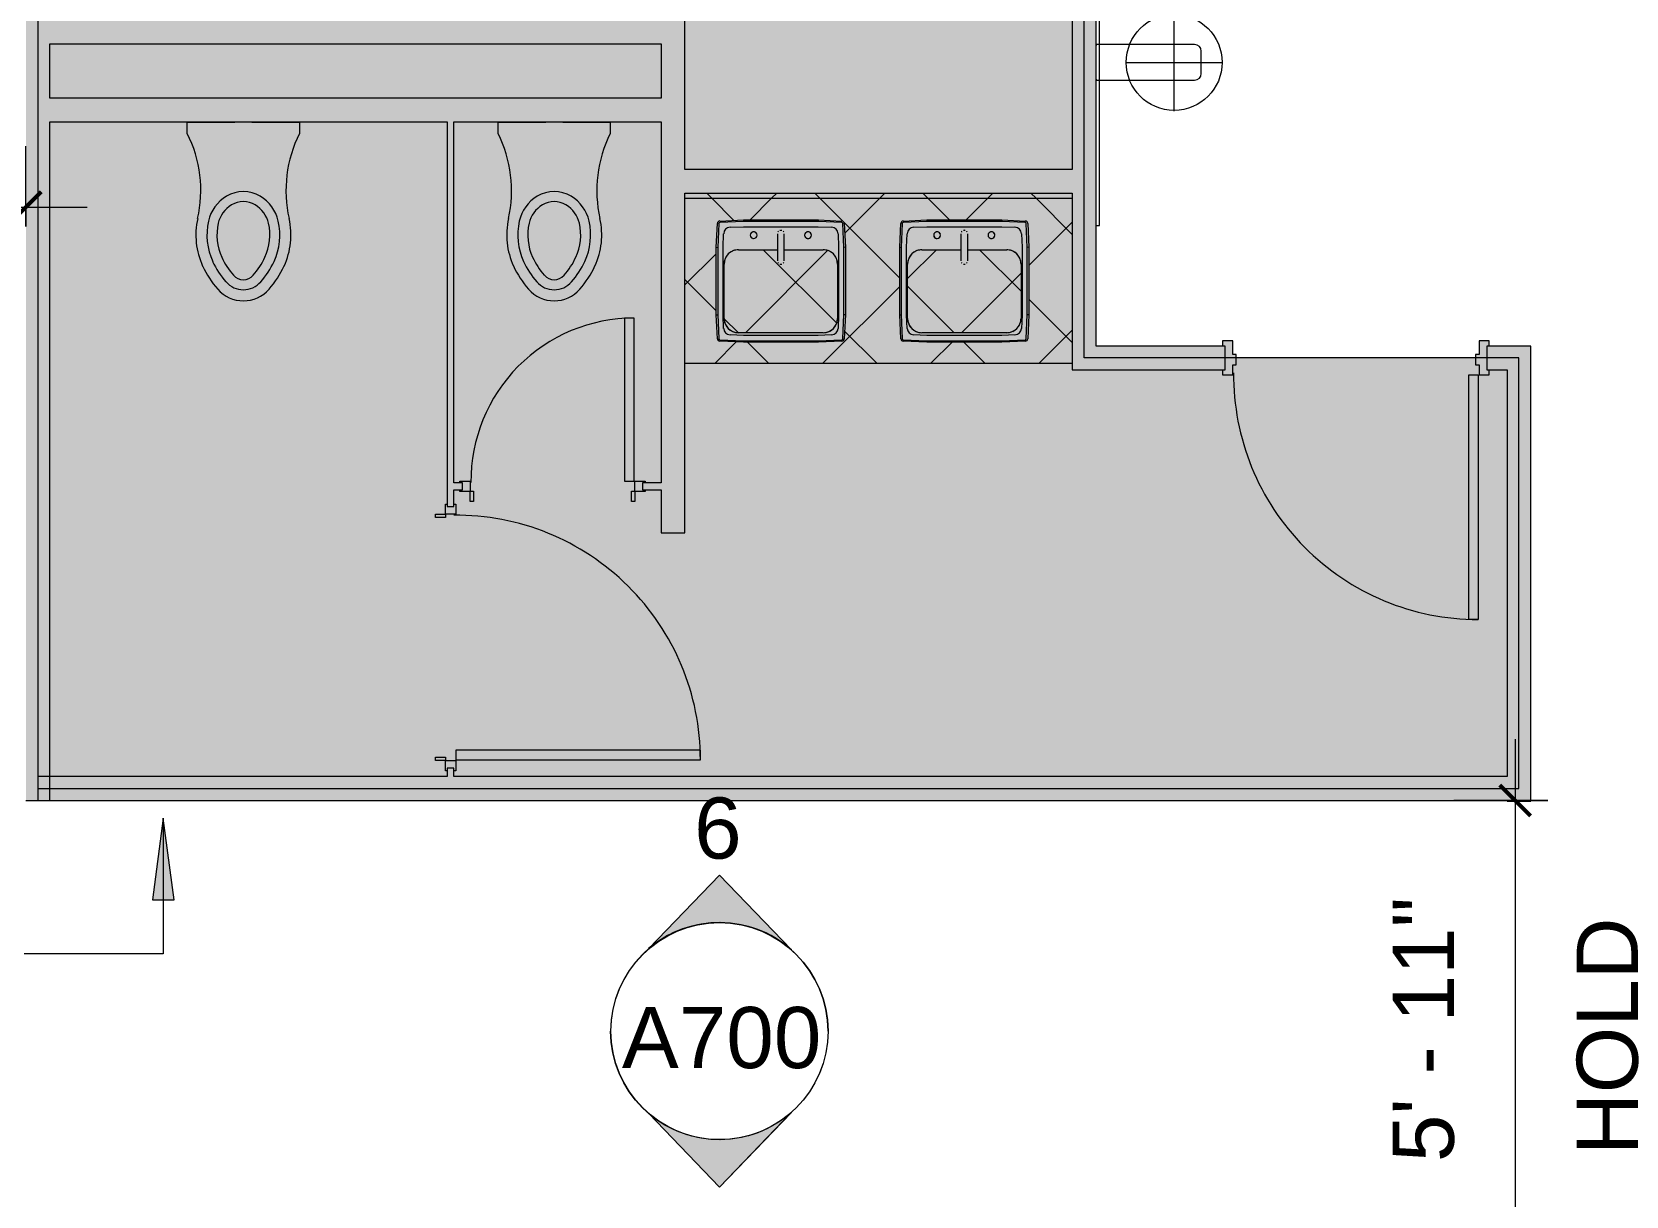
# Model space of a CAD drawing. Header units: inches. Extents: x 6664 to 8130, y 209 to 1287.
# Drawn here: x 7417.4 to 7652, y 865.2 to 1036.6 of the extents above; entities that cross this region are included whole.
import ezdxf

# ---------------------------------------------------------------- set-up
doc = ezdxf.new("R2010")
doc.units = ezdxf.units.IN
doc.header["$MEASUREMENT"] = 0
for name, color, linetype, lineweight in [('A-ANNO-DIMS', 211, 'Continuous', 9), ('A-ANNO-DIMS-96', 211, 'Continuous', 9), ('A-ANNO-NOTE', 131, 'Continuous', 9), ('A-DETL-GENF', 92, 'Continuous', 9), ('A-DETL-THIN', 151, 'Continuous', 9), ('A-DOOR', 31, 'Continuous', 13), ('A-WALL-PATT', 111, 'Continuous', 13), ('G-ANNO-SYMB', 111, 'Continuous', 9), ('I-WALL', 2, 'Continuous', 9), ('P-SANR-FIXT', 6, 'Continuous', 13), ('Q-CASE', 31, 'Continuous', 9)]:
    doc.layers.add(name, color=color, linetype=linetype, lineweight=lineweight)
doc.styles.add('Arial', font='arial.ttf', dxfattribs={"height": 9})
doc.styles.add('Swis721 Lt BT', font='swissl.ttf', dxfattribs={"height": 9})
doc.dimstyles.new('OTJ_-_3_32__Linear__1__Tolerance', dxfattribs={"dimscale": 12, "dimtxt": 9.497835, "dimasz": 0.375, "dimexe": 0.75, "dimexo": 0.5, "dimgap": 0.5, "dimtad": 1, "dimdec": 0, "dimzin": 3, "dimdsep": 46, "dimlunit": 4, "dimtxsty": 'Swis721 Lt BT', "dimblk1": 'OBLIQUE', "dimblk2": 'OBLIQUE', "dimsah": 1, "dimcen": 0.09, "dimdle": 0.75, "dimazin": 0, "dimtfac": 1, "dimtdec": 4, "dimtix": 1, "dimtmove": 0, "dimatfit": 3, "dimfxl": 1, "dimtvp": 1, "dimfrac": 2, "dimtolj": 1, "dimtzin": 0, "dimarcsym": 2})
pattern_1 = [(45, (-7560.751, -1012.86), (-7.954951, 7.954951), []), (135, (-7560.751, -1012.86), (-7.954951, -7.954951), [])]

# ---------------------------------------------------------------- blocks, each defined once
blk = doc.blocks.new('Door - Single - Solid Door-7736216-11th FLOOR CONSTRUCTION')
at = {"layer": 'A-DOOR'}
h = blk.add_hatch(color=250, dxfattribs=at)
h.paths.add_polyline_path([(-15.26, 2.59), (-15.63, 2.59), (-15.63, 1.84), (-15.26, 1.84), (-15.26, -1.66), (-15.63, -1.66), (-15.63, -2.41), (-14.13, -2.41), (-14.13, -0.41), (-13.63, -0.41), (-13.63, 1.09), (-14.13, 1.09), (-14.13, 2.59), (-14.61, 2.59)], flags=0)
h.paths.add_polyline_path([(23.62, 2.59), (22.12, 2.59), (22.12, 1.09), (21.62, 1.09), (21.62, -0.41), (22.12, -0.41), (22.12, -2.41), (23.62, -2.41), (23.62, -1.66), (23.24, -1.66), (23.24, 1.84), (23.62, 1.84), (23.62, 2.09)], flags=0)
at = {"layer": 'A-DOOR', "color": 8, "lineweight": 20}
for p, q in [((-14.01, 38.59), (-12.63, 38.59)), ((-14.01, 2.59), (-14.01, 38.59)), ((-12.63, 38.59), (-12.63, 2.59)), ((-15.63, 2.59), (-15.63, 1.84)), ((-14.13, 2.59), (-15.63, 2.59)), ((-14.13, 1.09), (-14.13, 2.59)), ((-12.63, 2.59), (-14.01, 2.59)), ((23.62, 2.59), (22.12, 2.59)), ((22.12, 2.59), (22.12, 1.09)), ((23.62, 1.84), (23.62, 2.59)), ((-13.63, 1.09), (-14.13, 1.09)), ((-13.63, -0.41), (-13.63, 1.09)), ((22.12, 1.09), (21.62, 1.09)), ((21.62, 1.09), (21.62, -0.41)), ((-15.63, -1.66), (-15.63, -2.41)), ((-14.13, -2.41), (-14.13, -0.41)), ((-14.13, -0.41), (-13.63, -0.41)), ((21.62, -0.41), (22.12, -0.41)), ((22.12, -0.41), (22.12, -2.41)), ((23.62, -2.41), (23.62, -1.66)), ((-15.63, -2.41), (-14.13, -2.41)), ((22.12, -2.41), (23.62, -2.41))]:
    blk.add_line(p, q, dxfattribs=at)
at = {"layer": 'A-DOOR', "lineweight": 9}
blk.add_arc((-14.01, 2.59), 36, 359.5, 90, dxfattribs=at)
blk = doc.blocks.new('P-Toilet-Wall-3D - Wall Mount-7751484-11th FLOOR CONSTRUCTION')
at = {"layer": 'P-SANR-FIXT', "lineweight": 9}
for p, q in [((7439.24, 1038.42), (7439.24, 1040.05)), ((7455.74, 1040.05), (7455.74, 1038.42)), ((7446.24, 1038.42), (7439.24, 1038.42)), ((7446.24, 1038.36), (7446.24, 1038.42)), ((7455.74, 1038.42), (7448.74, 1038.42)), ((7448.74, 1038.42), (7448.74, 1038.36))]:
    blk.add_line(p, q, dxfattribs=at)
for centre, radius, start, end in [((7454.3, 1053.68), 14.09, 138.704, 155.296), ((7447.49, 1059.67), 5.03, 41.296, 138.704), ((7447.49, 1059.67), 3.4, 41.296, 138.704), ((7440.68, 1053.68), 14.09, 24.704, 41.296), ((7454.3, 1053.68), 12.47, 138.704, 155.296), ((7454.3, 1053.68), 11, 138.704, 155.296), ((7447.49, 1059.67), 1.93, 41.296, 138.704), ((7440.68, 1053.68), 11, 24.704, 41.296), ((7440.68, 1053.68), 12.47, 24.704, 41.296), ((7451.42, 1055.01), 10.93, 155.296, 192.704), ((7451.42, 1055.01), 9.3, 155.296, 192.704), ((7451.42, 1055.01), 7.83, 155.296, 192.704), ((7443.55, 1055.01), 7.83, 347.296, 24.704), ((7443.55, 1055.01), 9.3, 347.296, 24.704), ((7443.55, 1055.01), 10.93, 347.296, 24.704), ((7422.39, 1048.46), 18.83, 333.4615, 12.704), ((7447.92, 1054.22), 5.71, 192.704, 239.296), ((7447.92, 1054.22), 4.24, 192.704, 239.296), ((7447.06, 1054.22), 4.24, 300.704, 347.296), ((7447.06, 1054.22), 5.71, 300.704, 347.296), ((7472.59, 1048.46), 18.83, 167.296, 206.5385), ((7447.49, 1053.49), 4.87, 239.296, 300.704), ((7447.49, 1053.49), 3.4, 239.296, 300.704)]:
    blk.add_arc(centre, radius, start, end, dxfattribs=at)
blk = doc.blocks.new('P-Drinking_Fountain-Wall_Mounted - HI-LO-7751322-11th FLOOR CONSTRUCTION')
at = {"layer": 'P-SANR-FIXT', "lineweight": 9}
for p, q in [((19.07, 1.44), (19.07, 15.56)), ((20.69, 12.5), (17.44, 12.5)), ((20.69, 12.5), (17.44, 12.5)), ((16.44, 11.5), (16.44, -2.85)), ((16.44, 11.5), (16.44, -3)), ((21.69, -2.85), (21.69, 11.5)), ((21.69, -3), (21.69, 11.5)), ((26.25, 8.5), (12, 8.5)), ((43.07, -2.5), (11.07, -2.5)), ((11.07, -2.5), (11.07, -3)), ((11.07, -2.5), (11.07, -3)), ((43.07, -2.5), (11.07, -2.5)), ((43.07, -3), (43.07, -2.5)), ((43.07, -3), (43.07, -2.5))]:
    blk.add_line(p, q, dxfattribs=at)
blk.add_circle((19.07, 8.5), 7.06, dxfattribs=at)
for centre, radius, start, end in [((17.44, 11.5), 1, 90, 180), ((17.44, 11.5), 1, 90, 180), ((20.69, 11.5), 1, 360, 90), ((20.69, 11.5), 1, 360, 90), ((16.59, -2.85), 0.15, 180, 270), ((21.54, -2.85), 0.15, 270, 0)]:
    blk.add_arc(centre, radius, start, end, dxfattribs=at)
blk = doc.blocks.new('P-Sink-Rectangular - PSR1918-3060176-11th FLOOR CONSTRUCTION')
at = {"layer": 'P-SANR-FIXT', "lineweight": 9}
for p, q in [((-9.5, 4.97), (-9.34, 8.49)), ((-9.13, 8.48), (-9.28, 4.96)), ((-8.99, 8.84), (-5.52, 9)), ((-5.51, 8.78), (-8.98, 8.63)), ((-7.47, 7.92), (-5.51, 8)), ((-5.52, 9), (5.52, 9)), ((-5.52, 9), (-5.51, 8.78)), ((5.51, 8.78), (-5.51, 8.78)), ((-5.51, 8), (5.51, 8)), ((5.52, 9), (5.51, 8.78)), ((8.98, 8.63), (5.51, 8.78)), ((5.51, 8), (7.47, 7.92)), ((5.52, 9), (8.99, 8.84)), ((9.28, 4.96), (9.13, 8.48)), ((9.34, 8.49), (9.5, 4.97)), ((-9.5, 4.97), (-9.28, 4.96)), ((-9.5, -4.97), (-9.5, 4.97)), ((-9.28, 4.96), (-9.28, -4.96)), ((-8.5, 5.01), (-8.42, 6.97)), ((-8.5, -5.01), (-8.5, 5.01)), ((8.42, 6.97), (8.5, 5.01)), ((8.5, 5.01), (8.5, -5.01)), ((9.5, 4.97), (9.28, 4.96)), ((9.28, -4.96), (9.28, 4.96)), ((9.5, 4.97), (9.5, -4.97)), ((-8.35, -5.5), (-8.35, 2.5)), ((-8.35, -5.5), (-8.35, 2.5)), ((-6.25, 4.6), (-0.49, 4.6)), ((-6.25, 4.6), (-0.49, 4.6)), ((0.48, 4.6), (6.25, 4.6)), ((0.48, 4.6), (6.25, 4.6)), ((8.35, 2.5), (8.35, -5.5)), ((8.35, 2.5), (8.35, -5.5)), ((-9.5, -4.97), (-9.28, -4.96)), ((-9.34, -8.49), (-9.5, -4.97)), ((-9.28, -4.96), (-9.13, -8.48)), ((-8.42, -6.97), (-8.5, -5.01)), ((8.5, -5.01), (8.42, -6.97)), ((9.13, -8.48), (9.28, -4.96)), ((9.5, -4.97), (9.28, -4.96)), ((9.5, -4.97), (9.34, -8.49)), ((-5.52, -9), (-8.99, -8.84)), ((-8.98, -8.63), (-5.51, -8.78)), ((-5.51, -8), (-7.47, -7.92)), ((6.25, -7.6), (-6.25, -7.6)), ((6.25, -7.6), (-6.25, -7.6)), ((-5.52, -9), (-5.51, -8.78)), ((5.52, -9), (-5.52, -9)), ((5.51, -8), (-5.51, -8)), ((-5.51, -8.78), (5.51, -8.78)), ((7.47, -7.92), (5.51, -8)), ((5.51, -8.78), (8.98, -8.63)), ((5.52, -9), (5.51, -8.78)), ((8.99, -8.84), (5.52, -9))]:
    blk.add_line(p, q, dxfattribs=at)
at = {"layer": 'P-SANR-FIXT', "lineweight": 9, "flags": 128}
for points in [[(-0.5, 6.97), (-0.5, 6.78), (-0.5, 6.26), (-0.5, 5.5), (-0.5, 4.65), (-0.5, 3.85), (-0.5, 3.26), (-0.5, 2.98), (-0.5, 2.97)], [(0.5, 2.97), (0.5, 3.15), (0.5, 3.67), (0.5, 4.43), (0.5, 5.29), (0.5, 6.09), (0.5, 6.68), (0.5, 6.95), (0.5, 6.97)]]:
    blk.add_lwpolyline(points, dxfattribs=at)
at = {"layer": 'P-SANR-FIXT', "lineweight": 9}
for centre, radius, start, end in [((-8.97, 8.47), 0.371, 92.5667, 177.4333), ((-8.97, 8.47), 0.156, 92.5667, 177.4333), ((-7.42, 6.92), 0.995, 92.5667, 177.4333), ((-4, 6.75), 0.5, 360, 180), ((-4, 6.75), 0.5, 135, 165), ((-4, 6.75), 0.5, 135, 165), ((-4, 6.75), 0.5, 60, 120), ((-4, 6.75), 0.5, 60, 120), ((-4, 6.75), 0.5, 75, 105), ((-4, 6.75), 0.5, 75, 105), ((-4, 6.75), 0.5, 0, 45), ((-4, 6.75), 0.5, 15, 45), ((-4, 6.75), 0.5, 0, 45), ((-4, 6.75), 0.5, 15, 45), ((0, 6.97), 0.5, 135, 150), ((0, 6.97), 0.5, 90, 105), ((0, 6.97), 0.5, 75, 90), ((0, 6.97), 0.5, 30, 45), ((4, 6.75), 0.5, 360, 180), ((4, 6.75), 0.5, 135, 180), ((4, 6.75), 0.5, 135, 180), ((4, 6.75), 0.5, 135, 150), ((4, 6.75), 0.5, 135, 150), ((4, 6.75), 0.5, 0, 120), ((4, 6.75), 0.5, 0, 120), ((4, 6.75), 0.5, 75, 105), ((4, 6.75), 0.5, 75, 105), ((4, 6.75), 0.5, 30, 60), ((4, 6.75), 0.5, 30, 60), ((7.42, 6.92), 0.995, 2.5667, 87.4333), ((8.97, 8.47), 0.156, 2.5667, 87.4333), ((8.97, 8.47), 0.371, 2.5667, 87.4333), ((-4, 6.75), 0.5, 180, 360), ((-4, 6.75), 0.5, 180, 270), ((-4, 6.75), 0.5, 180, 270), ((-4, 6.75), 0.5, 195, 240), ((-4, 6.75), 0.5, 195, 240), ((-4, 6.75), 0.5, 255, 270), ((-4, 6.75), 0.5, 255, 270), ((-4, 6.75), 0.5, 315, 360), ((-4, 6.75), 0.5, 315, 360), ((-4, 6.75), 0.5, 315, 345), ((-4, 6.75), 0.5, 315, 345), ((4, 6.75), 0.5, 165, 180), ((4, 6.75), 0.5, 165, 180), ((4, 6.75), 0.5, 180, 360), ((4, 6.75), 0.5, 180, 225), ((4, 6.75), 0.5, 180, 195), ((4, 6.75), 0.5, 180, 225), ((4, 6.75), 0.5, 180, 195), ((4, 6.75), 0.5, 210, 225), ((4, 6.75), 0.5, 210, 225), ((4, 6.75), 0.5, 240, 300), ((4, 6.75), 0.5, 240, 300), ((4, 6.75), 0.5, 255, 270), ((4, 6.75), 0.5, 255, 270), ((4, 6.75), 0.5, 315, 345), ((4, 6.75), 0.5, 315, 345), ((4, 6.75), 0.5, 315, 330), ((4, 6.75), 0.5, 315, 330), ((-6.25, 2.5), 2.1, 90, 180), ((-6.25, 2.5), 2.1, 90, 180), ((-6.25, 2.5), 2.1, 160.0288, 180), ((-6.25, 2.5), 2.1, 136.446, 154.9712), ((-6.25, 2.5), 2.1, 115.0288, 135), ((-6.25, 2.5), 2.1, 90.5494, 109.9712), ((0, 2.97), 0.5, 210, 225), ((0, 2.97), 0.5, 255, 270), ((0, 2.97), 0.5, 270, 285), ((0, 2.97), 0.5, 315, 330), ((6.25, 2.5), 2.1, 70.0288, 90), ((6.25, 2.5), 2.1, 0, 90), ((6.25, 2.5), 2.1, 0, 90), ((6.25, 2.5), 2.1, 45, 64.9712), ((6.25, 2.5), 2.1, 25.0288, 43.554), ((6.25, 2.5), 2.1, 0, 19.9712), ((-7.42, -6.92), 0.995, 182.5667, 267.4333), ((-6.25, -5.5), 2.1, 180, 199.9712), ((-6.25, -5.5), 2.1, 180, 270), ((-6.25, -5.5), 2.1, 180, 270), ((-6.25, -5.5), 2.1, 205.0288, 244.9712), ((6.25, -5.5), 2.1, 270, 360), ((6.25, -5.5), 2.1, 270, 360), ((6.25, -5.5), 2.1, 295.0288, 334.9712), ((7.42, -6.92), 0.995, 272.5667, 357.4333), ((6.25, -5.5), 2.1, 340.0288, 360), ((-8.97, -8.47), 0.371, 182.5667, 267.4333), ((-8.97, -8.47), 0.156, 182.5667, 267.4333), ((-6.25, -5.5), 2.1, 250.0288, 270), ((6.25, -5.5), 2.1, 270, 289.9712), ((8.97, -8.47), 0.156, 272.5667, 357.4333), ((8.97, -8.47), 0.371, 272.5667, 357.4333)]:
    blk.add_arc(centre, radius, start, end, dxfattribs=at)
blk = doc.blocks.new('P-Sink-Rectangular - PSR1918-V6-11th FLOOR CONSTRUCTION')
at = {"layer": 'P-SANR-FIXT', "lineweight": 9}
for p, q in [((-9.5, 4.97), (-9.34, 8.49)), ((-9.13, 8.48), (-9.28, 4.96)), ((-8.99, 8.84), (-5.52, 9)), ((-5.51, 8.78), (-8.98, 8.63)), ((-7.47, 7.92), (-5.51, 8)), ((-5.52, 9), (5.52, 9)), ((-5.52, 9), (-5.51, 8.78)), ((5.51, 8.78), (-5.51, 8.78)), ((-5.51, 8), (5.51, 8)), ((5.52, 9), (5.51, 8.78)), ((8.98, 8.63), (5.51, 8.78)), ((5.51, 8), (7.47, 7.92)), ((5.52, 9), (8.99, 8.84)), ((9.28, 4.96), (9.13, 8.48)), ((9.34, 8.49), (9.5, 4.97)), ((-9.5, 4.97), (-9.28, 4.96)), ((-9.5, -4.97), (-9.5, 4.97)), ((-9.28, 4.96), (-9.28, -4.96)), ((-8.5, 5.01), (-8.42, 6.97)), ((-8.5, -5.01), (-8.5, 5.01)), ((8.42, 6.97), (8.5, 5.01)), ((8.5, 5.01), (8.5, -5.01)), ((9.5, 4.97), (9.28, 4.96)), ((9.28, -4.96), (9.28, 4.96)), ((9.5, 4.97), (9.5, -4.97)), ((-8.35, -5.5), (-8.35, 2.5)), ((-8.35, -5.5), (-8.35, 2.5)), ((-6.25, 4.6), (-0.49, 4.6)), ((-6.25, 4.6), (-0.49, 4.6)), ((0.48, 4.6), (6.25, 4.6)), ((0.48, 4.6), (6.25, 4.6)), ((8.35, 2.5), (8.35, -5.5)), ((8.35, 2.5), (8.35, -5.5)), ((-9.5, -4.97), (-9.28, -4.96)), ((-9.34, -8.49), (-9.5, -4.97)), ((-9.28, -4.96), (-9.13, -8.48)), ((-8.42, -6.97), (-8.5, -5.01)), ((8.5, -5.01), (8.42, -6.97)), ((9.13, -8.48), (9.28, -4.96)), ((9.5, -4.97), (9.28, -4.96)), ((9.5, -4.97), (9.34, -8.49)), ((-5.52, -9), (-8.99, -8.84)), ((-8.98, -8.63), (-5.51, -8.78)), ((-5.51, -8), (-7.47, -7.92)), ((6.25, -7.6), (-6.25, -7.6)), ((6.25, -7.6), (-6.25, -7.6)), ((-5.52, -9), (-5.51, -8.78)), ((5.52, -9), (-5.52, -9)), ((5.51, -8), (-5.51, -8)), ((-5.51, -8.78), (5.51, -8.78)), ((7.47, -7.92), (5.51, -8)), ((5.51, -8.78), (8.98, -8.63)), ((5.52, -9), (5.51, -8.78)), ((8.99, -8.84), (5.52, -9))]:
    blk.add_line(p, q, dxfattribs=at)
at = {"layer": 'P-SANR-FIXT', "lineweight": 9, "flags": 128}
for points in [[(-0.5, 6.97), (-0.5, 6.78), (-0.5, 6.26), (-0.5, 5.5), (-0.5, 4.65), (-0.5, 3.85), (-0.5, 3.26), (-0.5, 2.98), (-0.5, 2.97)], [(0.5, 2.97), (0.5, 3.15), (0.5, 3.67), (0.5, 4.43), (0.5, 5.29), (0.5, 6.09), (0.5, 6.68), (0.5, 6.95), (0.5, 6.97)]]:
    blk.add_lwpolyline(points, dxfattribs=at)
at = {"layer": 'P-SANR-FIXT', "lineweight": 9}
for centre, radius, start, end in [((-8.97, 8.47), 0.371, 92.5667, 177.4333), ((-8.97, 8.47), 0.156, 92.5667, 177.4333), ((-7.42, 6.92), 0.995, 92.5667, 177.4333), ((-4, 6.75), 0.5, 360, 180), ((-4, 6.75), 0.5, 135, 165), ((-4, 6.75), 0.5, 135, 165), ((-4, 6.75), 0.5, 93.3322, 120), ((-4, 6.75), 0.5, 93.3322, 120), ((-4, 6.75), 0.5, 93.3322, 105), ((-4, 6.75), 0.5, 93.3322, 105), ((-4, 6.75), 0.5, 60, 90), ((-4, 6.75), 0.5, 75, 90), ((-4, 6.75), 0.5, 60, 90), ((-4, 6.75), 0.5, 75, 90), ((-4, 6.75), 0.5, 0, 45), ((-4, 6.75), 0.5, 15, 45), ((-4, 6.75), 0.5, 0, 45), ((-4, 6.75), 0.5, 15, 45), ((0, 6.97), 0.5, 135, 150), ((0, 6.97), 0.5, 90, 105), ((0, 6.97), 0.5, 75, 90), ((0, 6.97), 0.5, 30, 45), ((4, 6.75), 0.5, 360, 180), ((4, 6.75), 0.5, 135, 180), ((4, 6.75), 0.5, 135, 180), ((4, 6.75), 0.5, 135, 150), ((4, 6.75), 0.5, 135, 150), ((4, 6.75), 0.5, 0, 120), ((4, 6.75), 0.5, 0, 120), ((4, 6.75), 0.5, 75, 105), ((4, 6.75), 0.5, 75, 105), ((4, 6.75), 0.5, 30, 60), ((4, 6.75), 0.5, 30, 60), ((7.42, 6.92), 0.995, 2.5667, 87.4333), ((8.97, 8.47), 0.156, 2.5667, 87.4333), ((8.97, 8.47), 0.371, 2.5667, 87.4333), ((-4, 6.75), 0.5, 180, 360), ((-4, 6.75), 0.5, 180, 266.6678), ((-4, 6.75), 0.5, 180, 266.6678), ((-4, 6.75), 0.5, 195, 240), ((-4, 6.75), 0.5, 195, 240), ((-4, 6.75), 0.5, 255, 266.6678), ((-4, 6.75), 0.5, 255, 266.6678), ((-4, 6.75), 0.5, 315, 360), ((-4, 6.75), 0.5, 315, 360), ((-4, 6.75), 0.5, 315, 345), ((-4, 6.75), 0.5, 315, 345), ((4, 6.75), 0.5, 165, 180), ((4, 6.75), 0.5, 165, 180), ((4, 6.75), 0.5, 180, 360), ((4, 6.75), 0.5, 180, 225), ((4, 6.75), 0.5, 180, 195), ((4, 6.75), 0.5, 180, 225), ((4, 6.75), 0.5, 180, 195), ((4, 6.75), 0.5, 210, 225), ((4, 6.75), 0.5, 210, 225), ((4, 6.75), 0.5, 240, 300), ((4, 6.75), 0.5, 240, 300), ((4, 6.75), 0.5, 255, 270), ((4, 6.75), 0.5, 255, 270), ((4, 6.75), 0.5, 315, 345), ((4, 6.75), 0.5, 315, 345), ((4, 6.75), 0.5, 315, 330), ((4, 6.75), 0.5, 315, 330), ((-6.25, 2.5), 2.1, 90, 180), ((-6.25, 2.5), 2.1, 90, 180), ((-6.25, 2.5), 2.1, 160.0288, 180), ((-6.25, 2.5), 2.1, 136.446, 154.9712), ((-6.25, 2.5), 2.1, 115.0288, 135), ((-6.25, 2.5), 2.1, 90, 109.9712), ((0, 2.97), 0.5, 210, 225), ((0, 2.97), 0.5, 255, 270), ((0, 2.97), 0.5, 270, 285), ((0, 2.97), 0.5, 315, 330), ((6.25, 2.5), 2.1, 70.0288, 90), ((6.25, 2.5), 2.1, 0, 90), ((6.25, 2.5), 2.1, 0, 90), ((6.25, 2.5), 2.1, 45, 64.9712), ((6.25, 2.5), 2.1, 25.0288, 43.554), ((6.25, 2.5), 2.1, 0, 19.9712), ((-7.42, -6.92), 0.995, 182.5667, 267.4333), ((-6.25, -5.5), 2.1, 180, 199.9712), ((-6.25, -5.5), 2.1, 180, 270), ((-6.25, -5.5), 2.1, 180, 270), ((-6.25, -5.5), 2.1, 205.0288, 244.9712), ((6.25, -5.5), 2.1, 270, 360), ((6.25, -5.5), 2.1, 270, 360), ((6.25, -5.5), 2.1, 295.0288, 334.9712), ((7.42, -6.92), 0.995, 272.5667, 357.4333), ((6.25, -5.5), 2.1, 340.0288, 360), ((-8.97, -8.47), 0.371, 182.5667, 267.4333), ((-8.97, -8.47), 0.156, 182.5667, 267.4333), ((-6.25, -5.5), 2.1, 250.0288, 270), ((6.25, -5.5), 2.1, 270, 289.9712), ((8.97, -8.47), 0.156, 272.5667, 357.4333), ((8.97, -8.47), 0.371, 272.5667, 357.4333)]:
    blk.add_arc(centre, radius, start, end, dxfattribs=at)
blk = doc.blocks.new('C-Counter Top - ADJ HEIGHT-7751834-11th FLOOR CONSTRUCTION')
at = {"layer": 'Q-CASE'}
h = blk.add_hatch(dxfattribs=at)
h.set_pattern_fill('FP_8', color=256, style=0, pattern_type=2)
h.set_pattern_definition(pattern_1)
h.paths.add_polyline_path([(9.74, -0.75), (9.74, 0), (-47.26, 0), (-47.26, -0.75), (-10.18, -0.75)], flags=0)
h = blk.add_hatch(dxfattribs=at)
h.set_pattern_fill('FP_8', color=256, style=0, pattern_type=2)
h.set_pattern_definition(pattern_1)
h.paths.add_polyline_path([(-47.26, -25), (9.74, -24.97), (9.74, -0.75), (-47.26, -0.75), (-47.26, -22.92)], flags=0)
h.paths.add_polyline_path([(-1.12, -21.93), (-12.4, -21.9), (-15.23, -21.74), (-15.38, -21.67), (-15.49, -21.41), (-15.65, -17.39), (-15.65, -7.97), (-15.45, -4.35), (-15.38, -4.2), (-15.13, -4.09), (-11.17, -3.93), (-0.63, -3.93), (2.93, -4.13), (3.09, -4.2), (3.2, -4.45), (3.35, -7.97), (3.35, -17.94), (3.15, -21.52), (3.09, -21.67), (2.82, -21.78), (-0.63, -21.93)], flags=0)
h.paths.add_polyline_path([(-38.66, -21.93), (-42.23, -21.74), (-42.38, -21.67), (-42.49, -21.41), (-42.65, -17.39), (-42.65, -7.97), (-42.45, -4.35), (-42.38, -4.2), (-42.13, -4.09), (-38.17, -3.93), (-27.63, -3.93), (-24.07, -4.13), (-23.91, -4.2), (-23.8, -4.45), (-23.65, -8.33), (-23.66, -18.28), (-23.85, -21.52), (-23.91, -21.67), (-24.17, -21.78), (-28.12, -21.93), (-38.66, -21.93)], flags=0)
h.paths.add_polyline_path([(-11.66, -20.53), (0.1, -20.53), (0.65, -20.46), (1.15, -20.25), (1.6, -19.9), (1.92, -19.48), (2.13, -18.98), (2.2, -18.28), (2.2, -10.43), (2.13, -9.89), (1.92, -9.38), (1.59, -8.95), (1.15, -8.62), (0.65, -8.41), (0.1, -8.33), (-5.67, -8.33), (-5.65, -9.57), (-5.66, -9.84), (-5.66, -10.09), (-5.71, -10.22), (-5.81, -10.25), (-5.83, -10.34), (-6.02, -10.45), (-6.15, -10.42), (-6.32, -10.43), (-6.5, -10.32), (-6.5, -10.24), (-6.58, -10.21), (-6.65, -9.96), (-6.6, -9.94), (-6.63, -9.67), (-6.64, -9.35), (-6.64, -8.33), (-12.4, -8.33), (-12.94, -8.41), (-13.45, -8.62), (-13.91, -8.99), (-14.21, -9.38), (-14.42, -9.89), (-14.49, -10.43), (-14.49, -18.43), (-14.42, -18.98), (-14.14, -19.57), (-13.88, -19.92), (-13.45, -20.25), (-12.94, -20.46), (-12.4, -20.53)], flags=0)
h.paths.add_polyline_path([(-27.63, -20.53), (-26.9, -20.53), (-26.35, -20.46), (-25.85, -20.25), (-25.4, -19.9), (-25.08, -19.48), (-24.87, -18.98), (-24.8, -18.28), (-24.8, -10.43), (-24.87, -9.89), (-25.08, -9.38), (-25.41, -8.95), (-25.85, -8.62), (-26.35, -8.41), (-26.9, -8.33), (-32.67, -8.33), (-32.65, -9.57), (-32.66, -9.84), (-32.66, -10.09), (-32.71, -10.22), (-32.81, -10.25), (-32.83, -10.34), (-33.02, -10.45), (-33.15, -10.42), (-33.32, -10.43), (-33.5, -10.32), (-33.5, -10.24), (-33.58, -10.21), (-33.65, -9.96), (-33.6, -9.94), (-33.63, -9.67), (-33.64, -9.35), (-33.64, -8.33), (-39.42, -8.34), (-39.94, -8.41), (-40.45, -8.62), (-40.91, -8.99), (-41.21, -9.38), (-41.42, -9.89), (-41.49, -10.43), (-41.49, -18.43), (-41.42, -18.98), (-41.14, -19.57), (-40.88, -19.92), (-40.45, -20.25), (-39.94, -20.46), (-39.4, -20.53), (-27.64, -20.53)], flags=0)
for p, q in [((-47.26, -0.75), (9.74, -0.75)), ((-47.26, -25), (9.74, -25))]:
    blk.add_line(p, q, dxfattribs=at)
blk = doc.blocks.new('Door - Single - Solid Door-7752015-11th FLOOR CONSTRUCTION')
at = {"layer": 'A-DOOR'}
h = blk.add_hatch(color=250, dxfattribs=at)
h.paths.add_polyline_path([(-15.63, 0.68), (-15.63, 0.41), (-15.26, 0.41), (-15.26, -0.59), (-15.63, -0.59), (-15.63, -0.86), (-14.13, -0.86), (-14.13, 0.64), (-13.63, 0.64), (-13.63, 2.14), (-14.13, 2.14), (-14.13, 0.68), (-15.26, 0.68)], flags=0)
h.paths.add_polyline_path([(21.62, 1.06), (21.62, 0.64), (22.12, 0.64), (22.12, -0.86), (23.62, -0.86), (23.62, -0.59), (23.24, -0.59), (23.24, 0.41), (23.62, 0.41), (23.62, 0.68), (22.12, 0.68), (22.12, 2.14), (21.62, 2.14)], flags=0)
at = {"layer": 'A-DOOR', "color": 8, "lineweight": 20}
for p, q in [((-15.63, 0.68), (-14.13, 0.68)), ((-15.63, 0.41), (-15.63, 0.68)), ((-14.13, 2.14), (-13.63, 2.14)), ((-14.13, 0.68), (-14.13, 2.14)), ((-14.13, 0.64), (-14.13, -0.86)), ((-13.63, 0.64), (-14.13, 0.64)), ((-13.63, 2.14), (-13.63, 0.64)), ((21.62, 2.14), (22.12, 2.14)), ((21.62, 0.64), (21.62, 2.14)), ((22.12, 0.64), (21.62, 0.64)), ((22.12, 2.14), (22.12, 0.68)), ((22.12, 0.68), (23.62, 0.68)), ((22.12, -0.86), (22.12, 0.64)), ((23.62, 0.68), (23.62, 0.41)), ((-15.63, -0.86), (-15.63, -0.59)), ((-14.13, -0.86), (-15.63, -0.86)), ((-12.63, -0.86), (-14.01, -0.86)), ((-14.01, -0.86), (-14.01, -36.86)), ((-12.63, -36.86), (-12.63, -0.86)), ((23.62, -0.86), (22.12, -0.86)), ((23.62, -0.59), (23.62, -0.86)), ((-14.01, -36.86), (-12.63, -36.86))]:
    blk.add_line(p, q, dxfattribs=at)
at = {"layer": 'A-DOOR', "lineweight": 9}
blk.add_arc((-14.01, -0.86), 36, 270, 0.5, dxfattribs=at)
blk = doc.blocks.new('Door - Single - Solid Door 3-7752174-11th FLOOR CONSTRUCTION')
at = {"layer": 'A-DOOR'}
h = blk.add_hatch(color=250, dxfattribs=at)
h.paths.add_polyline_path([(16.12, 2.14), (15.62, 2.14), (15.62, 0.64), (16.12, 0.64), (16.12, -0.86), (17.62, -0.86), (17.62, -0.59), (17.24, -0.59), (17.24, 0.41), (17.62, 0.41), (17.62, 0.68), (16.12, 0.68)], flags=0)
h.paths.add_polyline_path([(-8.01, 2.14), (-8.13, 2.14), (-8.13, 0.68), (-9.63, 0.64), (-9.63, 0.41), (-9.26, 0.41), (-9.26, -0.59), (-9.63, -0.59), (-9.63, -0.86), (-8.13, -0.86), (-8.13, 0.64), (-7.63, 0.64), (-7.63, 2.14)], flags=0)
at = {"layer": 'A-DOOR', "color": 8, "lineweight": 20}
for p, q in [((-9.63, 0.68), (-8.13, 0.68)), ((-9.63, 0.41), (-9.63, 0.68)), ((-8.13, 2.14), (-7.63, 2.14)), ((-8.13, 0.68), (-8.13, 2.14)), ((-8.13, 0.64), (-8.13, -0.86)), ((-7.63, 0.64), (-8.13, 0.64)), ((-7.63, 2.14), (-7.63, 0.64)), ((15.62, 2.14), (16.12, 2.14)), ((15.62, 0.64), (15.62, 2.14)), ((16.12, 0.64), (15.62, 0.64)), ((16.12, 2.14), (16.12, 0.68)), ((16.12, 0.68), (17.62, 0.68)), ((16.12, -0.86), (16.12, 0.64)), ((17.62, 0.68), (17.62, 0.41)), ((-9.63, -0.86), (-9.63, -0.59)), ((-8.13, -0.86), (-9.63, -0.86)), ((-6.63, -0.86), (-8.01, -0.86)), ((-8.01, -0.86), (-8.01, -24.86)), ((-6.63, -24.86), (-6.63, -0.86)), ((17.62, -0.86), (16.12, -0.86)), ((17.62, -0.59), (17.62, -0.86)), ((-8.01, -24.86), (-6.63, -24.86))]:
    blk.add_line(p, q, dxfattribs=at)
at = {"layer": 'A-DOOR', "lineweight": 9}
blk.add_arc((-8.01, -0.86), 24, 270, 0.5, dxfattribs=at)
blk = doc.blocks.new('Elevation - Filled Arrow 2-347888-11th FLOOR CONSTRUCTION')
at = {"layer": 'G-ANNO-SYMB'}
blk.add_circle((0, 0), 0.1664, dxfattribs=at)
blk = doc.blocks.new('Elevation - Filled Arrow-151867-11th FLOOR CONSTRUCTION')
at = {"layer": 'G-ANNO-SYMB'}
h = blk.add_hatch(color=256, dxfattribs=at)
edge = h.paths.add_edge_path(flags=0)
edge.add_line((0, 0.2393), (0.1103, 0.1247))
edge.add_arc((-0.0002, -0.0002), 0.1667, 48.498, 130.5571)
edge.add_line((-0.1085, 0.1265), (0, 0.2393))
for p, q in [((0, 0.2393), (-0.1085, 0.1265)), ((-0.1084, 0.1266), (0, 0.2393)), ((0, 0.2393), (-0.1084, 0.1266)), ((0, 0.2393), (0.11, 0.1249)), ((0.1103, 0.1247), (0, 0.2393))]:
    blk.add_line(p, q, dxfattribs=at)
blk.add_arc((-0.0002, -0.0002), 0.1667, 48.498, 130.5571, dxfattribs=at)
blk.add_ellipse((-0.0002, -0.0001), major_axis=(-0.1667, 0), ratio=0.999376, start_param=3.141593, end_param=6.283185, dxfattribs=at)
blk = doc.blocks.new('DIMBLOCK3-11th FLOOR CONSTRUCTION')
at = {"layer": 'A-ANNO-DIMS-96'}
for p, q in [((7635.68, 932.48), (7635.68, 843.73)), ((7640.49, 923.48), (7626.68, 923.48)), ((7635.68, 923.48), (7640.49, 923.48)), ((7632.86, 852.73), (7644.68, 852.73)), ((7635.68, 852.73), (7632.86, 852.73))]:
    blk.add_line(p, q, dxfattribs=at)
at = {"layer": 'A-ANNO-DIMS-96', "lineweight": 50}
for p, q in [((7635.68, 923.48), (7633.43, 925.73)), ((7635.68, 923.48), (7637.93, 921.23)), ((7635.68, 852.73), (7633.43, 854.98)), ((7635.68, 852.73), (7637.93, 850.48))]:
    blk.add_line(p, q, dxfattribs=at)
at = {"layer": 'A-ANNO-DIMS-96', "color": 0, "char_height": 9, "attachment_point": 1, "rotation": 90, "line_spacing_factor": 1.005062, "style": 'Swis721 Lt BT'}
for s, insert, width in [('5\' - 11"', (7617.66, 870.24), 42.8759), ('HOLD', (7644.74, 871.3), 40.3432)]:
    blk.add_mtext(s, dxfattribs=dict(at, insert=insert, width=width))
blk = doc.blocks.new('_Oblique')
at = {"color": 0, "linetype": 'ByBlock', "lineweight": -2}
blk.add_line((-0.5, -0.5), (0.5, 0.5), dxfattribs=at)
blk = doc.blocks.new('DIMBLOCK16-11th FLOOR CONSTRUCTION')
at = {"layer": 'A-ANNO-DIMS-96'}
for p, q in [((7329.49, 1007.98), (7329.49, 1019.79)), ((7416.49, 1007.98), (7416.49, 1019.79)), ((7320.49, 1010.79), (7425.49, 1010.79)), ((7329.49, 1010.79), (7329.49, 1007.98)), ((7416.49, 1010.79), (7416.49, 1007.98))]:
    blk.add_line(p, q, dxfattribs=at)
at = {"layer": 'A-ANNO-DIMS-96', "lineweight": 50}
for p, q in [((7329.49, 1010.79), (7331.74, 1013.04)), ((7416.49, 1010.79), (7418.74, 1013.04)), ((7329.49, 1010.79), (7327.24, 1008.54)), ((7416.49, 1010.79), (7414.24, 1008.54))]:
    blk.add_line(p, q, dxfattribs=at)
at = {"layer": 'A-ANNO-DIMS-96', "color": 0, "insert": (7358.44, 1028.81), "char_height": 9, "width": 34.9159, "attachment_point": 1, "line_spacing_factor": 1.005062, "style": 'Swis721 Lt BT'}
blk.add_mtext('7\' - 3"', dxfattribs=at)

msp = doc.modelspace()

# ---------------------------------------------------------------- hatches: boundary and pattern name
at = {"layer": 'A-ANNO-NOTE'}
msp.add_hatch(color=256, dxfattribs=at).paths.add_polyline_path([(7436.71, 920.85), (7435.13, 908.85), (7438.29, 908.85)], flags=0)
at = {"layer": 'A-DETL-GENF'}
h = msp.add_hatch(color=9, dxfattribs=at)
h.paths.add_polyline_path([(7852.99, 923.48), (7894.99, 923.48), (7894.99, 933.48), (7923.99, 933.48), (7923.99, 952.23), (7935.99, 952.23), (7935.99, 933.48), (7964.99, 933.48), (7964.99, 923.48), (8006.99, 923.48), (8006.99, 933.48), (8035.99, 933.48), (8035.99, 952.23), (8047.99, 952.23), (8047.99, 924.23), (8050.24, 924.23), (8050.24, 1032.23), (8048.49, 1032.23), (8048.49, 1018.23), (8036.49, 1018.23), (8036.49, 1032.23), (7935.99, 1032.23), (7935.99, 1018.23), (7923.99, 1018.23), (7923.99, 1032.23), (7711.99, 1032.23), (7711.99, 1018.23), (7706.99, 1018.23), (7706.99, 970.23), (7711.99, 970.23), (7711.99, 933.48), (7740.99, 933.48), (7740.99, 923.48), (7782.99, 923.48), (7782.99, 933.48), (7852.99, 933.48), (7852.99, 933.23)], flags=0)
h.paths.add_polyline_path([(7478.49, 926.98), (7478.49, 927.85), (7478.22, 927.85), (7478.22, 929.35), (7476.76, 929.35), (7476.76, 929.85), (7478.26, 929.85), (7478.26, 929.35), (7479.76, 929.35), (7479.76, 927.85), (7479.49, 927.85), (7479.49, 926.98), (7634.49, 926.98), (7634.49, 986.86), (7631.86, 986.86), (7631.86, 986.11), (7630.36, 986.11), (7630.36, 987.61), (7629.86, 987.61), (7629.86, 988.61), (7594.61, 988.61), (7594.61, 987.61), (7594.11, 987.61), (7594.11, 986.11), (7592.61, 986.11), (7592.61, 986.86), (7570.49, 986.86), (7570.49, 1012.86), (7513.49, 1012.86), (7513.49, 962.86), (7509.99, 962.86), (7509.99, 969.21), (7507.61, 969.21), (7507.61, 968.94), (7506.11, 968.94), (7506.11, 967.48), (7505.61, 967.48), (7505.61, 968.98), (7506.11, 968.98), (7506.11, 970.48), (7507.61, 970.48), (7507.61, 970.21), (7509.99, 970.21), (7509.99, 1023.36), (7479.49, 1023.36), (7479.49, 970.21), (7480.36, 970.21), (7480.36, 970.48), (7481.86, 970.48), (7481.86, 968.98), (7482.36, 968.94), (7482.36, 967.48), (7481.86, 967.48), (7481.86, 968.94), (7480.36, 968.98), (7480.36, 969.21), (7479.49, 969.21), (7479.49, 967.1), (7479.76, 967.1), (7479.76, 965.6), (7478.26, 965.6), (7478.22, 965.1), (7476.76, 965.1), (7476.76, 965.6), (7478.22, 965.6), (7478.26, 967.1), (7478.49, 967.1), (7478.49, 1023.36), (7419.99, 1023.36), (7419.99, 926.98), (7478.26, 926.98)], flags=0)
h.paths.add_polyline_path([(7703.49, 970.23), (7703.49, 1018.23), (7701.49, 1018.23), (7701.49, 970.23)], flags=0)
h.paths.add_polyline_path([(7524.58, 1016.36), (7570.49, 1016.36), (7570.49, 1045.36), (7513.49, 1045.36), (7513.49, 1016.36), (7513.78, 1016.36)], flags=0)
h.paths.add_polyline_path([(7509.99, 1026.86), (7509.99, 1034.86), (7419.99, 1034.86), (7419.99, 1026.86), (7508.24, 1026.86)], flags=0)
h.paths.add_polyline_path([(7952.76, 1035.73), (7756.48, 1123.12), (7756.48, 1089.98), (7786.12, 1089.98), (7813, 1078.02), (7813.46, 1042.23), (7935.99, 1042.23), (7935.99, 1035.73)], flags=0)
h.paths.add_polyline_path([(7836.49, 1035.73), (7923.99, 1035.73), (7923.99, 1038.73), (7711.99, 1038.73), (7711.99, 1035.73), (7813.46, 1035.73)], flags=0)
h.paths.add_polyline_path([(7961.36, 1035.73), (8036.49, 1035.73), (8036.49, 1041.23), (8042.49, 1041.23), (8042.49, 1044.36), (8041.74, 1044.36), (8041.74, 1045.86), (8043.24, 1045.86), (8043.24, 1046.36), (8044.74, 1046.36), (8044.74, 1045.86), (8046.66, 1045.86), (8046.66, 1082.11), (8044.74, 1082.11), (8044.74, 1081.61), (8043.24, 1081.61), (8043.24, 1082.11), (8041.74, 1082.11), (8041.74, 1083.61), (8042.49, 1083.61), (8042.49, 1084.63), (8042.08, 1083.71), (8019.49, 1093.77), (8026.2, 1108.84), (8042.49, 1101.59), (8042.49, 1103.41), (7681.39, 1264.18), (7674.09, 1248.53), (7652.29, 1258.7), (7659.41, 1273.97), (7657.42, 1274.86), (7525.49, 1274.86), (7525.49, 1206.23), (7526.24, 1206.23), (7526.24, 1204.73), (7524.24, 1204.73), (7524.24, 1204.23), (7522.74, 1204.23), (7522.74, 1204.73), (7521.24, 1204.73), (7521.24, 1206.23), (7521.99, 1206.23), (7521.99, 1274.86), (7413.93, 1274.86), (7413.93, 1142.86), (7470.99, 1142.86), (7470.99, 1164.36), (7521.99, 1164.36), (7521.99, 1166.98), (7521.24, 1166.98), (7521.24, 1168.48), (7522.74, 1168.48), (7522.74, 1168.98), (7524.24, 1168.98), (7524.24, 1168.48), (7526.24, 1168.48), (7526.24, 1166.98), (7525.49, 1166.98), (7525.49, 1160.86), (7474.49, 1160.86), (7474.49, 1142.86), (7651.36, 1142.86), (7651.36, 1143.61), (7652.86, 1143.61), (7652.86, 1142.11), (7653.36, 1142.11), (7653.36, 1140.61), (7652.86, 1140.61), (7652.86, 1138.86), (7689.11, 1138.86), (7689.11, 1140.61), (7688.61, 1140.61), (7688.61, 1142.11), (7689.11, 1142.11), (7689.11, 1143.61), (7690.61, 1143.61), (7690.61, 1142.86), (7692.28, 1142.86), (7735.45, 1239.81), (7742.75, 1236.56), (7701.04, 1142.86), (7701.49, 1142.86), (7701.49, 1130.86), (7702.24, 1130.86), (7702.24, 1129.36), (7700.74, 1129.36), (7700.74, 1128.86), (7699.49, 1128.86), (7699.49, 1093.61), (7700.74, 1093.61), (7700.74, 1093.11), (7702.24, 1093.11), (7702.24, 1091.61), (7701.49, 1091.61), (7701.49, 1089.98), (7752.98, 1089.98), (7752.98, 1128.51), (7961.1, 1035.85)], flags=0)
h.paths.add_polyline_path([(7455.74, 1038.36), (7478.49, 1038.36), (7478.49, 1094.23), (7478.22, 1094.23), (7478.22, 1095.73), (7476.76, 1095.73), (7476.76, 1096.23), (7478.26, 1096.23), (7478.26, 1095.73), (7479.76, 1095.73), (7479.76, 1094.23), (7479.49, 1094.23), (7479.49, 1038.36), (7509.99, 1038.36), (7509.99, 1076.86), (7513.49, 1076.86), (7513.49, 1048.86), (7570.49, 1048.86), (7570.49, 1076.86), (7593.61, 1076.86), (7593.61, 1077.61), (7595.11, 1077.61), (7595.11, 1076.11), (7595.61, 1076.11), (7595.61, 1075.11), (7630.86, 1075.11), (7630.86, 1076.11), (7631.36, 1076.11), (7631.36, 1077.61), (7632.86, 1077.61), (7632.86, 1076.86), (7634.49, 1076.86), (7634.49, 1134.86), (7479.49, 1134.86), (7479.49, 1133.48), (7479.76, 1133.48), (7479.76, 1131.98), (7478.26, 1131.98), (7478.22, 1131.48), (7476.76, 1131.48), (7476.76, 1131.98), (7478.22, 1131.98), (7478.26, 1133.48), (7478.49, 1133.48), (7478.49, 1134.86), (7419.99, 1134.86), (7419.99, 1038.36), (7454.75, 1038.36)], flags=0)
h.paths.add_polyline_path([(7732.52, 1042.23), (7809.96, 1042.23), (7809.53, 1075.73), (7785.37, 1086.48), (7701.49, 1086.48), (7701.49, 1083.98), (7702.24, 1083.98), (7702.24, 1082.48), (7700.74, 1082.48), (7700.74, 1081.98), (7699.49, 1081.98), (7699.49, 1046.73), (7700.74, 1046.73), (7700.74, 1046.23), (7702.24, 1046.23), (7702.24, 1044.73), (7701.49, 1044.73), (7701.49, 1042.23), (7711.99, 1042.23)], flags=0)
h.paths.add_polyline_path([(7420.62, 1256.36), (7413.99, 1256.36), (7413.99, 1274.36), (7433.99, 1274.36), (7433.99, 1256.36)], flags=0)
at = {"layer": 'A-WALL-PATT', "lineweight": 9}
for points in [[(7418.24, 923.48), (7419.99, 923.58), (7419.99, 1134.86), (7416.49, 1134.86), (7416.49, 923.48)], [(7513.49, 962.86), (7513.49, 1076.86), (7509.99, 1076.86), (7509.99, 962.86)], [(7570.49, 990.36), (7573.99, 990.36), (7573.99, 1076.86), (7570.49, 1076.86), (7570.49, 991)], [(7419.99, 1034.86), (7509.99, 1034.86), (7509.99, 1038.36), (7419.99, 1038.36)], [(7472.6, 1023.36), (7509.99, 1023.36), (7509.99, 1026.86), (7419.99, 1026.86), (7419.99, 1023.36), (7459.6, 1023.36)], [(7513.49, 1012.86), (7570.49, 1012.86), (7570.49, 1016.36), (7513.49, 1016.36)], [(7637.99, 923.36), (7637.99, 990.36), (7634.49, 990.36), (7634.49, 923.36)], [(7628.55, 923.48), (7634.49, 923.48), (7634.49, 926.98), (7419.99, 926.98), (7419.99, 923.58), (7418.24, 923.48), (7524.58, 923.48)]]:
    msp.add_hatch(color=7, dxfattribs=at).paths.add_polyline_path(points, flags=0)
h = msp.add_hatch(color=7, dxfattribs=at)
h.paths.add_polyline_path([(7478.49, 926.98), (7479.49, 926.98), (7479.49, 928.22), (7478.49, 928.22)], flags=0)
h.paths.add_polyline_path([(7478.49, 966.72), (7479.49, 966.72), (7479.49, 1023.36), (7478.49, 1023.36), (7478.49, 971.38)], flags=0)
h = msp.add_hatch(color=7, dxfattribs=at)
h.paths.add_polyline_path([(7631.49, 986.86), (7634.49, 986.86), (7634.49, 990.36), (7631.49, 990.36)], flags=0)
h.paths.add_polyline_path([(7592.99, 986.86), (7592.99, 990.36), (7570.49, 990.36), (7570.49, 986.86), (7576.57, 986.86)], flags=0)
h = msp.add_hatch(color=7, dxfattribs=at)
h.paths.add_polyline_path([(7509.99, 969.21), (7509.99, 970.21), (7507.24, 970.21), (7507.24, 969.21), (7509.91, 969.21)], flags=0)
h.paths.add_polyline_path([(7480.74, 969.21), (7480.74, 970.21), (7479.49, 970.21), (7479.49, 969.21)], flags=0)

# ---------------------------------------------------------------- linework, layer by layer
at = {"layer": 'A-ANNO-NOTE'}
for p, q in [((7436.71, 920.85), (7435.13, 908.85)), ((7438.29, 908.85), (7436.71, 920.85)), ((7436.71, 920.85), (7436.71, 900.9)), ((7435.13, 908.85), (7438.29, 908.85)), ((7436.71, 900.9), (7416.21, 900.9))]:
    msp.add_line(p, q, dxfattribs=at)
at = {"layer": 'A-DETL-THIN'}
for p, q in [((7418.24, 1138.86), (7418.24, 925.23)), ((7572.24, 988.61), (7572.24, 1075.11)), ((7636.24, 988.61), (7572.24, 988.61)), ((7636.24, 925.23), (7636.24, 988.61)), ((7418.24, 925.23), (7636.24, 925.23))]:
    msp.add_line(p, q, dxfattribs=at)
at = {"layer": 'I-WALL', "color": 8, "lineweight": 20}
for p, q in [((7573.99, 990.36), (7573.99, 1073.36)), ((7513.49, 1016.36), (7513.49, 1045.36)), ((7570.49, 1045.36), (7570.49, 1016.36)), ((7419.99, 1034.86), (7509.99, 1034.86)), ((7419.99, 1026.86), (7419.99, 1034.86)), ((7509.99, 1034.86), (7509.99, 1026.86)), ((7509.99, 1026.86), (7419.99, 1026.86)), ((7419.99, 1023.36), (7478.49, 1023.36)), ((7419.99, 923.48), (7419.99, 1023.36)), ((7478.49, 1023.36), (7478.49, 966.72)), ((7479.49, 1023.36), (7509.99, 1023.36)), ((7479.49, 970.21), (7479.49, 1023.36)), ((7509.99, 1023.36), (7509.99, 970.21)), ((7570.49, 1016.36), (7513.49, 1016.36)), ((7513.49, 962.86), (7513.49, 1012.86)), ((7513.49, 1012.86), (7570.49, 1012.86)), ((7570.49, 1012.86), (7570.49, 986.86)), ((7592.99, 990.36), (7573.99, 990.36)), ((7592.99, 986.86), (7592.99, 990.36)), ((7637.99, 990.36), (7631.49, 990.36)), ((7631.49, 990.36), (7631.49, 986.86)), ((7637.99, 923.36), (7637.99, 990.36)), ((7570.49, 986.86), (7592.99, 986.86)), ((7631.49, 986.86), (7634.49, 986.86)), ((7634.49, 986.86), (7634.49, 926.98)), ((7480.74, 970.21), (7479.49, 970.21)), ((7479.49, 966.72), (7479.49, 969.21)), ((7479.49, 969.21), (7480.74, 969.21)), ((7480.74, 969.21), (7480.74, 970.21)), ((7509.99, 970.21), (7507.24, 970.21)), ((7507.24, 970.21), (7507.24, 969.21)), ((7507.24, 969.21), (7509.99, 969.21)), ((7509.99, 969.21), (7509.99, 962.86)), ((7478.49, 966.72), (7479.49, 966.72)), ((7509.99, 962.86), (7513.49, 962.86)), ((7478.49, 926.98), (7418.24, 926.98)), ((7418.24, 926.98), (7418.24, 923.48)), ((7478.49, 928.22), (7478.49, 926.98)), ((7479.49, 928.22), (7478.49, 928.22)), ((7479.49, 926.98), (7479.49, 928.22)), ((7634.49, 926.98), (7479.49, 926.98)), ((7416.49, 923.48), (7634.49, 923.48)), ((7634.49, 923.48), (7634.49, 923.36)), ((7634.49, 923.36), (7637.99, 923.36))]:
    msp.add_line(p, q, dxfattribs=at)

# ---------------------------------------------------------------- block references
at = {"layer": 'A-DOOR'}
for name, p, rotation in [('Door - Single - Solid Door 3-7752174-11th FLOOR CONSTRUCTION', (7497.98, 969.62), 180), ('Door - Single - Solid Door-7736216-11th FLOOR CONSTRUCTION', (7616.23, 988.7), 180), ('Door - Single - Solid Door-7752015-11th FLOOR CONSTRUCTION', (7478.9, 943.48), 90)]:
    msp.add_blockref(name, p, dxfattribs=dict(at, rotation=rotation))
at = {"layer": 'G-ANNO-SYMB', "xscale": 95.99999999999994, "yscale": 95.99999999999994, "zscale": 95.99999999999994}
for name in ['Elevation - Filled Arrow-151867-11th FLOOR CONSTRUCTION', 'Elevation - Filled Arrow 2-347888-11th FLOOR CONSTRUCTION']:
    msp.add_blockref(name, (7518.57, 889.52), dxfattribs=at)
at = {"layer": 'G-ANNO-SYMB', "extrusion": (0, 0, -1), "xscale": 95.99999999999994, "yscale": 95.99999999999994, "zscale": 95.99999999999994, "rotation": 180}
msp.add_blockref('Elevation - Filled Arrow-151867-11th FLOOR CONSTRUCTION', (-7518.57, 889.52), dxfattribs=at)
at = {"layer": 'P-SANR-FIXT', "lineweight": 9}
for name, p, rotation in [('P-Drinking_Fountain-Wall_Mounted - HI-LO-7751322-11th FLOOR CONSTRUCTION', (7576.99, 1051.19), 270), ('P-Toilet-Wall-3D - Wall Mount-7751484-11th FLOOR CONSTRUCTION', (14895.98, 2061.72), 180), ('P-Toilet-Wall-3D - Wall Mount-7751484-11th FLOOR CONSTRUCTION', (14941.73, 2061.72), 180)]:
    msp.add_blockref(name, p, dxfattribs=dict(at, rotation=rotation))
for name, p in [('P-Sink-Rectangular - PSR1918-3060176-11th FLOOR CONSTRUCTION', (7527.6, 999.93)), ('P-Sink-Rectangular - PSR1918-V6-11th FLOOR CONSTRUCTION', (7554.6, 999.93))]:
    msp.add_blockref(name, p, dxfattribs=at)
at = {"layer": 'Q-CASE'}
msp.add_blockref('C-Counter Top - ADJ HEIGHT-7751834-11th FLOOR CONSTRUCTION', (7560.75, 1012.86), dxfattribs=at)

# ---------------------------------------------------------------- texts
at = {"layer": 'G-ANNO-SYMB', "char_height": 9, "attachment_point": 1}
for s, insert, width, style in [('6', (7514.84, 923.91), 8.181, 'Swis721 Lt BT'), ('A700', (7504.2, 893.07), 35.754, 'Arial')]:
    msp.add_mtext(s, dxfattribs=dict(at, insert=insert, width=width, style=style))

# ---------------------------------------------------------------- dimensions: what is measured, and where the dimension line sits
at = {"layer": 'A-ANNO-DIMS'}
dim = msp.add_linear_dim(base=(7416.49, 1010.79), p1=(7329.49, 1013.98), p2=(7416.49, 1013.98), dimstyle='OTJ_-_3_32__Linear__1__Tolerance', override={"dimpost": '<>', "dimfxl": 87}, dxfattribs=at)
dim.commit()
dim.dimension.update_dxf_attribs({"geometry": 'DIMBLOCK16-11th FLOOR CONSTRUCTION', "text_midpoint": (7372.99, 1021.42)})
dim = msp.add_linear_dim(base=(7635.68, 852.73), p1=(7634.49, 923.48), p2=(7638.86, 852.73), angle=90, text='<>\\XHOLD', dimstyle='OTJ_-_3_32__Linear__1__Tolerance', override={"dimpost": '<>', "dimfxl": 70.884738}, dxfattribs=at)
dim.commit()
dim.dimension.update_dxf_attribs({"geometry": 'DIMBLOCK3-11th FLOOR CONSTRUCTION', "text_midpoint": (7635.68, 888.11)})

doc.saveas('drawing.dxf')
